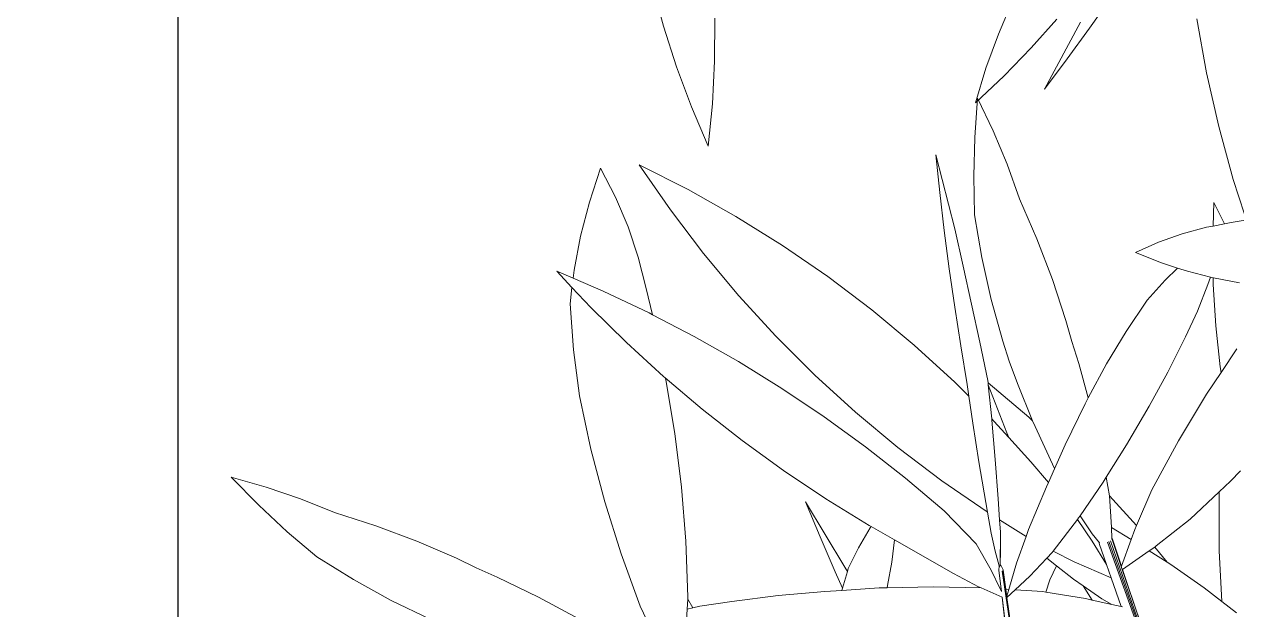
# Model space of a CAD drawing. Header units: millimetres. Extents: x 17 to 218440, y 21 to 53693.
# Drawn here: x 41052.5 to 41488.3, y 9904.8 to 10115.3 of the extents above; entities that cross this region are included whole.
import ezdxf

# ---------------------------------------------------------------- set-up
doc = ezdxf.new("R2010")
doc.units = ezdxf.units.MM
doc.header["$MEASUREMENT"] = 0
doc.linetypes.add('HIDDEN2', pattern=[0.1875, 0.125, -0.0625])
doc.layers.add('AS', color=8, linetype='HIDDEN2', lineweight=5)
doc.layers.add('Edges', color=7, linetype='Continuous', lineweight=18)

# ---------------------------------------------------------------- blocks, each defined once
blk = doc.blocks.new('OUTDOOR')
blk.add_line((1833117.56, 62258.33), (1833117.56, 44386.87))
blk = doc.blocks.new('BAMBOOPLAN')
at = {"layer": 'Edges'}
for p, q in [((-4.3552, 10.6821), (-4.3031, 10.4874)), ((-4.3552, 10.6821), (-4.2248, 10.5504)), ((-2.9156, 10.5026), (-2.7518, 10.5937)), ((-4.2248, 10.5504), (-4.1004, 10.4109)), ((-3.0343, 10.5714), (-2.9453, 10.4856)), ((-3.0343, 10.5714), (-2.998, 10.4555)), ((-4.3031, 10.4874), (-4.243, 10.2965)), ((-2.998, 10.4555), (-2.9453, 10.4856)), ((-2.9453, 10.4856), (-2.9156, 10.5026)), ((-4.1004, 10.4109), (-3.9826, 10.2637)), ((-3.1343, 10.366), (-3.0276, 10.4385)), ((-3.0276, 10.4385), (-2.998, 10.4555)), ((-3.2353, 10.2854), (-3.1343, 10.366)), ((-4.4623, 10.3367), (-4.3805, 10.1607)), ((-4.2467, 10.01), (-4.4623, 10.3367)), ((-4.243, 10.2965), (-4.1749, 10.1099)), ((-3.3306, 10.1968), (-3.2353, 10.2854)), ((-3.9826, 10.2637), (-3.8317, 10.099)), ((-2.9086, 10.2045), (-2.7745, 10.225)), ((-4.3805, 10.1607), (-4.2954, 9.9837)), ((-3.3306, 10.1968), (-3.1871, 10.1904)), ((-3.1871, 10.1904), (-3.1002, 10.192)), ((-3.1002, 10.192), (-3.1397, 10.1126)), ((-3.1002, 10.192), (-3.0463, 10.1929)), ((-3.0463, 10.1929), (-2.9252, 10.2031)), ((-2.9248, 10.1633), (-2.9312, 10.0162)), ((-2.9252, 10.2031), (-2.9108, 10.2043)), ((-2.9252, 10.2031), (-2.9248, 10.1633)), ((-2.9108, 10.2043), (-2.9086, 10.2045)), ((-2.9108, 10.2043), (-2.8989, 10.1717)), ((-2.8989, 10.1717), (-2.8175, 9.9763)), ((-4.1749, 10.1099), (-4.0677, 9.9163)), ((-3.8317, 10.099), (-3.6875, 9.9276)), ((-3.1397, 10.1126), (-3.1929, 9.986)), ((-4.2954, 9.9837), (-4.2072, 9.8062)), ((-4.2467, 10.01), (-4.1435, 9.8415)), ((-3.1929, 9.986), (-3.2424, 9.7989)), ((-2.9312, 10.0162), (-2.9455, 9.8717)), ((-2.8175, 9.9763), (-2.7271, 9.7846)), ((-4.0677, 9.9163), (-3.9521, 9.7275)), ((-3.6875, 9.9276), (-3.5536, 9.75)), ((-4.1435, 9.8415), (-4.0399, 9.6714)), ((-2.9455, 9.8717), (-2.9723, 9.6709)), ((-2.6764, 9.8987), (-2.7132, 9.7582)), ((-5.886, 9.7914), (-5.6075, 9.7538)), ((-5.886, 9.7914), (-5.6596, 9.6249)), ((-4.2072, 9.8062), (-4.1161, 9.6285)), ((-3.2424, 9.7989), (-3.2843, 9.6075)), ((-2.7271, 9.7846), (-2.7132, 9.7582)), ((-5.6075, 9.7538), (-5.3303, 9.7034)), ((-3.9521, 9.7275), (-3.8258, 9.5441)), ((-3.5536, 9.75), (-3.4904, 9.6583)), ((-2.7132, 9.7582), (-2.7473, 9.6276)), ((-6.0685, 9.7101), (-6.0657, 9.5259)), ((-6.0685, 9.7101), (-5.9478, 9.595)), ((-5.3303, 9.7034), (-5.0553, 9.6403)), ((-4.0399, 9.6714), (-3.9361, 9.5002)), ((-3.4904, 9.6583), (-3.4196, 9.5637)), ((-2.9723, 9.6709), (-3.0067, 9.4733)), ((-5.9478, 9.595), (-5.8368, 9.4719)), ((-5.6596, 9.6249), (-5.4253, 9.4685)), ((-5.0553, 9.6403), (-4.783, 9.5647)), ((-4.1161, 9.6285), (-4.0224, 9.4511)), ((-3.2843, 9.6075), (-3.3154, 9.4121)), ((-2.7473, 9.6276), (-2.8058, 9.3538)), ((-4.783, 9.5647), (-4.5142, 9.4767)), ((-3.8258, 9.5441), (-3.7605, 9.4574)), ((-3.4196, 9.5637), (-3.3154, 9.4121)), ((-6.0657, 9.5259), (-6.0515, 9.346)), ((-5.8368, 9.4719), (-5.7358, 9.3409)), ((-5.4253, 9.4685), (-5.1837, 9.3227)), ((-4.5142, 9.4767), (-4.2495, 9.3766)), ((-3.9361, 9.5002), (-3.8325, 9.3283)), ((-3.0067, 9.4733), (-3.0507, 9.2487)), ((-4.0224, 9.4511), (-3.9263, 9.2744)), ((-3.7605, 9.4574), (-3.6836, 9.3626)), ((-3.3154, 9.4121), (-3.3208, 9.3779)), ((-6.0515, 9.346), (-6.0261, 9.1707)), ((-4.2495, 9.3766), (-3.9897, 9.2646)), ((-3.6836, 9.3626), (-3.5474, 9.2081)), ((-3.3208, 9.3779), (-3.3494, 9.1451)), ((-2.8058, 9.3538), (-2.8537, 9.0724)), ((-5.7358, 9.3409), (-5.6451, 9.2026)), ((-5.1837, 9.3227), (-4.9354, 9.1878)), ((-3.8325, 9.3283), (-3.8277, 9.318)), ((-3.8277, 9.318), (-3.5713, 9.2187)), ((-3.8277, 9.318), (-3.8231, 9.3079)), ((-3.8231, 9.3079), (-3.6521, 9.1054)), ((-3.8231, 9.3079), (-3.7493, 9.1479)), ((-2.4548, 9.3129), (-2.4857, 9.2466)), ((-3.9897, 9.2646), (-3.8984, 9.2203)), ((-3.9263, 9.2744), (-3.8984, 9.2203)), ((-3.8984, 9.2203), (-3.8338, 9.0951)), ((-3.5713, 9.2187), (-3.5474, 9.2081)), ((-3.0507, 9.2487), (-3.0959, 9.0561)), ((-2.4857, 9.2466), (-2.5223, 9.176)), ((-6.0261, 9.1707), (-6.0173, 9.1298)), ((-5.6451, 9.2026), (-5.5706, 9.0858)), ((-4.9354, 9.1878), (-4.681, 9.0642)), ((-3.5474, 9.2081), (-3.5261, 9.1839)), ((-3.5261, 9.1839), (-3.3618, 9.0121)), ((-2.5223, 9.176), (-2.6169, 8.9931)), ((-2.5223, 9.176), (-2.5159, 9.1545)), ((-2.5159, 9.1545), (-2.4231, 8.8879)), ((-6.1085, 9.1365), (-6.0073, 9.0833)), ((-6.1085, 9.1365), (-6.0173, 9.1298)), ((-6.0173, 9.1298), (-5.8497, 9.1175)), ((-5.8497, 9.1175), (-5.5907, 9.0888)), ((-3.8338, 9.0951), (-3.7394, 8.9173)), ((-3.7493, 9.1479), (-3.7352, 9.141)), ((-3.7493, 9.1479), (-3.747, 9.1428)), ((-3.747, 9.1428), (-3.664, 8.9567)), ((-3.7352, 9.141), (-3.6345, 9.0863)), ((-3.6521, 9.1054), (-3.6345, 9.0863)), ((-3.3494, 9.1451), (-3.3611, 9.0115)), ((-6.0073, 9.0833), (-5.9895, 9.0006)), ((-6.0073, 9.0833), (-5.8826, 9.0177)), ((-5.5907, 9.0888), (-5.5706, 9.0858)), ((-5.5706, 9.0858), (-5.3322, 9.0503)), ((-5.3322, 9.0503), (-5.0748, 9.0022)), ((-4.681, 9.0642), (-4.4211, 8.9522)), ((-3.6345, 9.0863), (-3.4869, 9.0062)), ((-3.0959, 9.0561), (-3.1024, 9.0283)), ((-3.0959, 9.0561), (-3.0485, 8.9726)), ((-2.8537, 9.0724), (-2.8681, 8.8726)), ((-5.9895, 9.0006), (-5.8954, 8.7822)), ((-5.8826, 9.0177), (-5.6507, 8.907)), ((-5.0748, 9.0022), (-4.8191, 8.9446)), ((-3.4869, 9.0062), (-3.3677, 8.9349)), ((-3.3611, 9.0115), (-3.3677, 8.9349)), ((-3.3618, 9.0121), (-3.3611, 9.0115)), ((-3.1024, 9.0283), (-3.158, 8.826)), ((-3.0485, 8.9726), (-2.8681, 8.8726)), ((-3.0485, 8.9726), (-3.048, 8.9718)), ((-3.048, 8.9718), (-2.9858, 8.824)), ((-2.6169, 8.9931), (-2.7378, 8.8064)), ((-5.6507, 8.907), (-5.4133, 8.8045)), ((-4.8191, 8.9446), (-4.5659, 8.8777)), ((-4.4211, 8.9522), (-4.1564, 8.8521)), ((-3.7394, 8.9173), (-3.6139, 8.6881)), ((-3.664, 8.9567), (-3.5837, 8.7704)), ((-3.3699, 8.9099), (-3.3854, 8.6721)), ((-3.3677, 8.9349), (-3.3699, 8.9099)), ((-4.5659, 8.8777), (-4.3157, 8.8016)), ((-4.1564, 8.8521), (-3.8876, 8.7641)), ((-2.8697, 8.8506), (-2.8705, 8.7963)), ((-2.8681, 8.8726), (-2.8697, 8.8506)), ((-2.4231, 8.8879), (-2.3268, 8.6473)), ((-5.8954, 8.7822), (-5.79, 8.5696)), ((-5.4133, 8.8045), (-5.4026, 8.8003)), ((-5.4026, 8.8003), (-5.3972, 8.7909)), ((-5.4026, 8.8003), (-5.171, 8.7105)), ((-5.3972, 8.7909), (-5.2633, 8.5464)), ((-4.3157, 8.8016), (-4.0691, 8.7164)), ((-3.1647, 8.8033), (-3.2286, 8.6085)), ((-3.1617, 8.8126), (-3.1647, 8.8033)), ((-3.1647, 8.8033), (-3.0564, 8.7235)), ((-3.158, 8.826), (-3.1617, 8.8126)), ((-3.158, 8.826), (-3.0689, 8.7591)), ((-2.9858, 8.824), (-2.985, 8.8218)), ((-2.985, 8.8218), (-2.8705, 8.7963)), ((-2.985, 8.8218), (-2.966, 8.7675)), ((-2.8705, 8.7963), (-2.8727, 8.6503)), ((-2.7432, 8.799), (-2.7634, 8.7714)), ((-2.7378, 8.8064), (-2.7432, 8.799)), ((-2.7432, 8.799), (-2.6574, 8.7462)), ((-3.8876, 8.7641), (-3.6154, 8.6885)), ((-3.5837, 8.7704), (-3.5416, 8.6712)), ((-3.0689, 8.7591), (-3.0185, 8.726)), ((-3.0564, 8.7235), (-2.9479, 8.6334)), ((-3.0189, 8.7231), (-3.0185, 8.726)), ((-3.0189, 8.7231), (-2.9479, 8.6334)), ((-3.0185, 8.726), (-3.0167, 8.7248)), ((-1.7285, 7.1836), (-2.9809, 8.7428)), ((-1.974, 7.4927), (-2.9743, 8.7488)), ((-2.0657, 7.6089), (-2.9687, 8.7544)), ((-2.9634, 8.7674), (-2.966, 8.7675)), ((-2.966, 8.7675), (-2.9652, 8.7651)), ((-2.9619, 8.7661), (-2.9634, 8.7674)), ((-2.9623, 8.7634), (-2.8727, 8.648)), ((-2.9619, 8.7661), (-2.8727, 8.6503)), ((-2.7634, 8.7714), (-2.8621, 8.6365)), ((-2.7634, 8.7714), (-2.6574, 8.7462)), ((-2.6574, 8.7462), (-2.6347, 8.7407)), ((-2.6347, 8.7407), (-2.4338, 8.6832)), ((-5.171, 8.7105), (-4.9245, 8.6254)), ((-4.0691, 8.7164), (-3.8268, 8.6225)), ((-3.6154, 8.6885), (-3.6139, 8.6881)), ((-3.6139, 8.6881), (-3.5608, 8.5914)), ((-3.5416, 8.6712), (-3.3856, 8.6348)), ((-3.5416, 8.6712), (-3.5168, 8.6128)), ((-3.3854, 8.6721), (-3.3856, 8.6348)), ((-2.4338, 8.6832), (-2.3268, 8.6473)), ((-4.9245, 8.6254), (-4.6742, 8.5493)), ((-3.8268, 8.6225), (-3.6153, 8.5147)), ((-3.5168, 8.6128), (-3.4618, 8.4476)), ((-3.5168, 8.6128), (-3.4854, 8.5232)), ((-3.3856, 8.6348), (-3.3862, 8.4892)), ((-3.2314, 8.6002), (-3.2481, 8.5635)), ((-3.2286, 8.6085), (-3.2314, 8.6002)), ((-3.2286, 8.6085), (-3.1094, 8.5925)), ((-2.9479, 8.6334), (-2.9032, 8.5769)), ((-2.8727, 8.6503), (-2.8727, 8.648)), ((-2.8727, 8.648), (-2.8629, 8.6354)), ((-2.8621, 8.6365), (-2.8629, 8.6354)), ((-2.8629, 8.6354), (-2.6663, 8.3823)), ((-2.8621, 8.6365), (-2.6939, 8.4181)), ((-2.3268, 8.6473), (-2.2359, 8.6167)), ((-5.79, 8.5696), (-5.6444, 8.3299)), ((-5.2633, 8.5464), (-5.1406, 8.2963)), ((-4.6742, 8.5493), (-4.421, 8.4823)), ((-3.5608, 8.5914), (-3.51, 8.5113)), ((-3.2481, 8.5635), (-3.3004, 8.4491)), ((-3.2481, 8.5635), (-3.189, 8.5434)), ((-3.189, 8.5434), (-3.1975, 8.4637)), ((-3.189, 8.5434), (-3.0837, 8.5076)), ((-3.1094, 8.5925), (-2.9032, 8.5769)), ((-2.9032, 8.5769), (-2.8058, 8.4539)), ((-4.421, 8.4823), (-4.1654, 8.4247)), ((-3.6153, 8.5147), (-3.4979, 8.4125)), ((-3.51, 8.5113), (-3.4661, 8.4466)), ((-3.4854, 8.5232), (-3.4631, 8.4526)), ((-3.3862, 8.4892), (-3.3807, 8.3484)), ((-3.0837, 8.5076), (-3.0251, 8.4911)), ((-3.0251, 8.4911), (-2.9586, 8.4365)), ((-3.0251, 8.4911), (-2.9124, 8.4593)), ((-4.5141, 8.433), (-4.3849, 8.2882)), ((-4.2133, 8.1825), (-4.5141, 8.433)), ((-4.1564, 8.4147), (-4.1791, 8.299)), ((-4.1654, 8.4247), (-4.1543, 8.4227)), ((-4.1543, 8.4227), (-4.1564, 8.4147)), ((-4.1543, 8.4227), (-4.0182, 8.3972)), ((-3.4979, 8.4125), (-3.4225, 8.337)), ((-3.4601, 8.4239), (-3.4661, 8.4466)), ((-3.4661, 8.4466), (-3.4649, 8.4449)), ((-3.4641, 8.4436), (-3.4634, 8.4426)), ((-3.4625, 8.4529), (-3.4631, 8.4526)), ((-3.4631, 8.4526), (-3.4611, 8.4465)), ((-3.4616, 8.4531), (-3.4625, 8.4529)), ((-3.4607, 8.4532), (-3.4616, 8.4531)), ((-3.4601, 8.4532), (-3.4607, 8.4532)), ((-3.4596, 8.453), (-3.4601, 8.4532)), ((-3.4601, 8.4253), (-3.46, 8.4252)), ((-3.4601, 8.4239), (-3.4184, 8.3381)), ((-3.441, 8.4337), (-3.4596, 8.453)), ((-3.1373, 7.8418), (-3.4442, 8.4264)), ((-3.1925, 7.9479), (-3.4423, 8.4281)), ((-3.4403, 8.4326), (-3.441, 8.4337)), ((-3.4403, 8.4326), (-3.3957, 8.3443)), ((-3.4403, 8.4313), (-3.3887, 8.3305)), ((-3.3004, 8.4491), (-3.3488, 8.3572)), ((-3.1975, 8.4637), (-3.1952, 8.3976)), ((-3.1952, 8.3976), (-2.9918, 8.4327)), ((-2.9918, 8.4327), (-2.9586, 8.4365)), ((-2.9586, 8.4365), (-2.8548, 8.4483)), ((-2.9124, 8.4593), (-2.8548, 8.4483)), ((-2.8548, 8.4483), (-2.8058, 8.4539)), ((-2.8058, 8.4539), (-2.7994, 8.4546)), ((-4.0182, 8.3972), (-3.9942, 8.2843)), ((-3.6753, 8.3328), (-4.0182, 8.3972)), ((-3.3957, 8.3443), (-3.3807, 8.3484)), ((-3.3807, 8.3484), (-3.3793, 8.3122)), ((-3.3488, 8.3572), (-3.3759, 8.3056)), ((-3.3488, 8.3572), (-3.211, 8.3949)), ((-3.211, 8.3949), (-3.1952, 8.3976)), ((-5.6444, 8.3299), (-5.4882, 8.0973)), ((-5.1406, 8.2963), (-5.0295, 8.041)), ((-4.3849, 8.2882), (-4.2524, 8.1433)), ((-4.1791, 8.299), (-4.195, 8.1818)), ((-3.9942, 8.2843), (-3.9756, 8.1643)), ((-3.7515, 8.2349), (-3.5164, 8.3099)), ((-3.6753, 8.3328), (-3.5314, 8.3111)), ((-3.5314, 8.3111), (-3.5164, 8.3099)), ((-3.5164, 8.3099), (-3.4002, 8.3002)), ((-3.4225, 8.337), (-3.4184, 8.3381)), ((-3.4225, 8.337), (-3.4135, 8.328)), ((-3.4184, 8.3381), (-3.4135, 8.328)), ((-3.4135, 8.328), (-3.4119, 8.3264)), ((-3.4002, 8.3002), (-3.4, 8.3001)), ((-3.4002, 8.3002), (-3.2824, 8.0542)), ((-3.4, 8.3001), (-2.8817, 7.2329)), ((-3.4, 8.3001), (-3.3989, 8.3001)), ((-3.3957, 8.3443), (-3.3887, 8.3305)), ((-3.3887, 8.3305), (-3.3793, 8.3122)), ((-3.3793, 8.3122), (-3.3775, 8.3087)), ((-3.3759, 8.3056), (-3.3761, 8.3053)), ((-3.3759, 8.3056), (-3.2559, 8.0715)), ((-3.9735, 8.1529), (-3.7515, 8.2349)), ((-4.2133, 8.1825), (-4.1941, 8.1654)), ((-4.195, 8.1818), (-4.1941, 8.1654)), ((-4.1941, 8.1654), (-4.1896, 8.0764)), ((-3.9756, 8.1643), (-3.9735, 8.1529)), ((-5.4882, 8.0973), (-5.3218, 7.8722)), ((-4.2524, 8.1433), (-4.1896, 8.0764)), ((-4.1889, 8.0641), (-4.0129, 8.1383)), ((-4.0129, 8.1383), (-3.9735, 8.1529)), ((-5.0295, 8.041), (-4.9264, 7.7748)), ((-4.2697, 8.03), (-4.1889, 8.0641)), ((-4.1896, 8.0764), (-4.1889, 8.0641)), ((-4.4898, 7.9332), (-4.2697, 8.03)), ((-4.7045, 7.8253), (-4.4898, 7.9332)), ((-5.3218, 7.8722), (-5.1426, 7.6499)), ((-4.8514, 7.7492), (-4.7045, 7.8253)), ((-4.9264, 7.7748), (-4.923, 7.7627)), ((-4.923, 7.7627), (-4.8831, 7.7295)), ((-4.923, 7.7627), (-4.9092, 7.7133)), ((-4.9092, 7.7133), (-4.8831, 7.7295)), ((-4.8831, 7.7295), (-4.8514, 7.7492)), ((-4.9092, 7.7133), (-4.8665, 7.5606)), ((-7.3431, 7.5907), (-7.158, 7.6012)), ((-7.158, 7.6012), (-6.9712, 7.602)), ((-6.9712, 7.602), (-6.7829, 7.5929)), ((-5.1426, 7.6499), (-5.0866, 7.5928)), ((-7.3431, 7.5907), (-7.1627, 7.5008)), ((-6.7829, 7.5929), (-6.5595, 7.5968)), ((-6.5595, 7.5968), (-6.3356, 7.5914)), ((-6.3356, 7.5914), (-6.1138, 7.5742)), ((-6.1138, 7.5742), (-6.0033, 7.5608)), ((-6.0033, 7.5608), (-5.8855, 7.5512)), ((-5.8855, 7.5512), (-5.651, 7.5226)), ((-7.1627, 7.5008), (-6.9799, 7.4194)), ((-5.651, 7.5226), (-5.4183, 7.4845)), ((-6.9799, 7.4194), (-6.7949, 7.3469)), ((-6.7949, 7.3469), (-6.5789, 7.299)), ((-6.5789, 7.299), (-6.3609, 7.2606)), ((-6.3609, 7.2606), (-6.1398, 7.2338)), ((2.5599, -7.5905), (2.6152, -7.4001)), ((3.2024, -7.6125), (3.0643, -7.3657)), ((2.1271, -7.7727), (2.1401, -7.5846)), ((2.5063, -7.5768), (2.4436, -7.9632)), ((2.5026, -7.7784), (2.5599, -7.5905)), ((2.3094, -7.7851), (2.3857, -7.6017)), ((3.3515, -7.8525), (3.2024, -7.6125)), ((2.1241, -7.9595), (2.1271, -7.7727)), ((2.4436, -7.9632), (2.5026, -7.7784)), ((2.2244, -7.9663), (2.3094, -7.7851)), ((3.5111, -8.0853), (3.3515, -7.8525)), ((2.1309, -8.1447), (2.1241, -7.9595)), ((2.1309, -8.1447), (2.2244, -7.9663)), ((3.6808, -8.3101), (3.5111, -8.0853)), ((0.4877, -8.2951), (0.3637, -8.1129)), ((0.7947, -8.3792), (0.7243, -8.1707)), ((0.6197, -8.4713), (0.4877, -8.2951)), ((0.8554, -8.5904), (0.7947, -8.3792)), ((0.7593, -8.6409), (0.6197, -8.4713)), ((0.9063, -8.8037), (0.8554, -8.5904)), ((0.9063, -8.8037), (0.7593, -8.6409))]:
    blk.add_line(p, q, dxfattribs=at)
blk = doc.blocks.new('GRID')
at = {"layer": 'AS', "ltscale": 1000}
blk.add_line((1830263.03, 43110.57), (1830263.03, 63784.83), dxfattribs=at)

msp = doc.modelspace()

# ---------------------------------------------------------------- linework, layer by layer
msp.add_lwpolyline([(41107.71, 18438.99), (41107.71, 7676.37), (40607.71, 7676.37), (40607.71, 18438.99), (41107.71, 18438.99)])

# ---------------------------------------------------------------- block references
for name, p in [('GRID', (-1789155.31, -36960.8)), ('OUTDOOR', (-1792009.85, -36960.8))]:
    msp.add_blockref(name, p)
at = {"xscale": 69.97983938875464, "yscale": 69.97983938875464, "zscale": 69.97983938875464, "rotation": 340.9588725647666}
for p in [(41439.4, 10674.49), (41439.4, 9282.63)]:
    msp.add_blockref('BAMBOOPLAN', p, dxfattribs=at)

doc.saveas('drawing.dxf')
